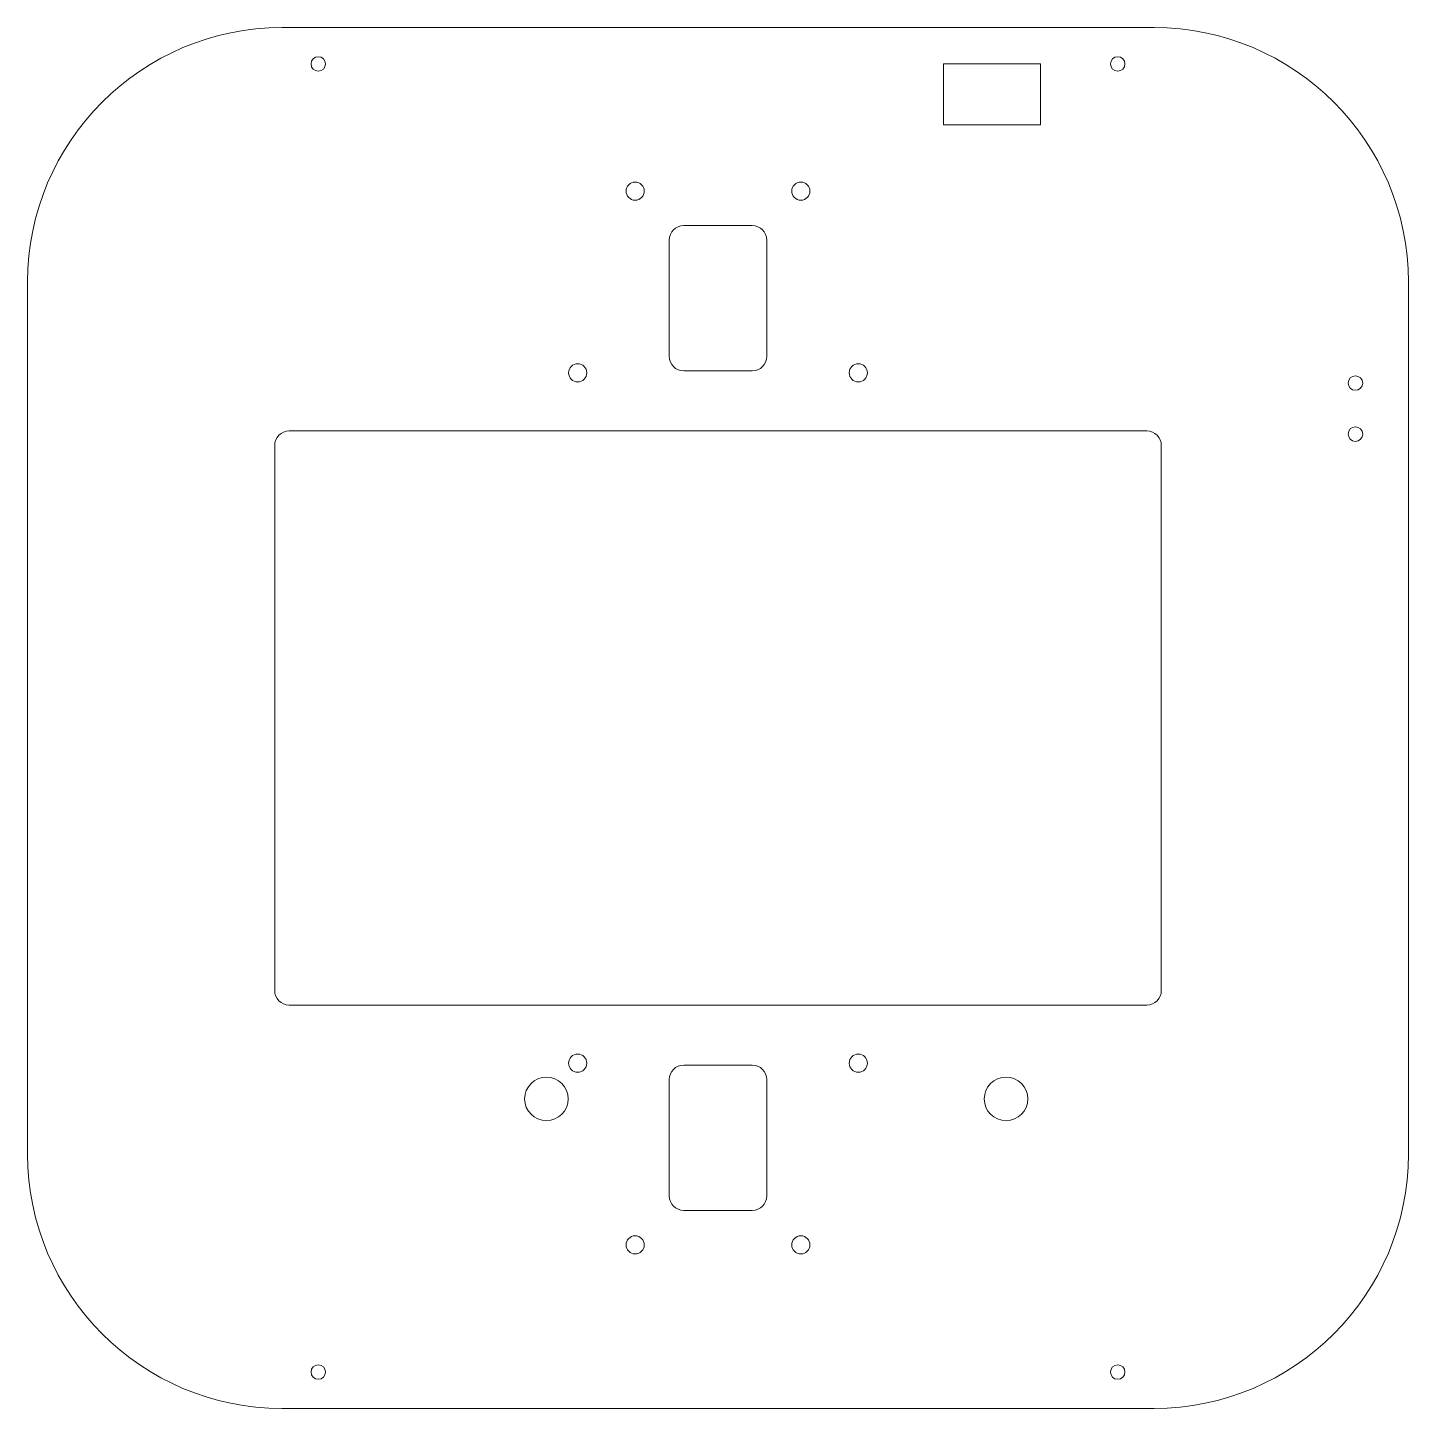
# Model space of a CAD drawing. Header units: millimetres. Extents: x -95 to 95, y -95 to 95.
import ezdxf

# ---------------------------------------------------------------- set-up
doc = ezdxf.new("R2010")
doc.units = ezdxf.units.MM

msp = doc.modelspace()

# ---------------------------------------------------------------- linework, layer by layer
at = {"color": 7, "linetype": 'Continuous', "lineweight": 15}
for p, q in [((60, 95), (-60, 95)), ((44.39, 90), (31.04, 90)), ((31.04, 81.6), (31.04, 90)), ((44.39, 81.6), (44.39, 90)), ((44.39, 81.6), (31.04, 81.6)), ((4.71, 67.76), (-4.71, 67.76)), ((-6.71, 65.76), (-6.71, 49.76)), ((6.71, 49.76), (6.71, 65.76)), ((-95, 60), (-95, -60)), ((95, -60), (95, 60)), ((-4.71, 47.76), (4.71, 47.76)), ((59, 39.5), (-59, 39.5)), ((-61, 37.5), (-61, -37.5)), ((61, -37.5), (61, 37.5)), ((-59, -39.5), (59, -39.5)), ((4.71, -47.76), (-4.71, -47.76)), ((-6.71, -49.76), (-6.71, -65.76)), ((6.71, -65.76), (6.71, -49.76)), ((-4.71, -67.76), (4.71, -67.76)), ((-60, -95), (60, -95))]:
    msp.add_line(p, q, dxfattribs=at)
for centre, radius in [((-55, 90), 1), ((55, 90), 1), ((-11.4, 72.5), 1.25), ((11.4, 72.5), 1.25), ((-19.3, 47.5), 1.25), ((19.3, 47.5), 1.25), ((87.71, 46.09), 1), ((87.71, 39.07), 1), ((-19.3, -47.5), 1.25), ((19.3, -47.5), 1.25), ((-23.61, -52.41), 3), ((39.64, -52.41), 3), ((-11.4, -72.5), 1.25), ((11.4, -72.5), 1.25), ((-55, -90), 1), ((55, -90), 1)]:
    msp.add_circle(centre, radius, dxfattribs=at)
for centre, radius, start, end in [((-60, 60), 35, 90, 180), ((60, 60), 35, 0, 90), ((-4.71, 65.76), 2, 90, 180), ((4.71, 65.76), 2, 0, 90), ((-4.71, 49.76), 2, 180, 270), ((4.71, 49.76), 2, 270, 0), ((-59, 37.5), 2, 90, 180), ((59, 37.5), 2, 0, 90), ((-59, -37.5), 2, 180, 270), ((59, -37.5), 2, 270, 0), ((-4.71, -49.76), 2, 90, 180), ((4.71, -49.76), 2, 0, 90), ((-60, -60), 35, 180, 270), ((60, -60), 35, 270, 0), ((-4.71, -65.76), 2, 180, 270), ((4.71, -65.76), 2, 270, 0)]:
    msp.add_arc(centre, radius, start, end, dxfattribs=at)

doc.saveas('drawing.dxf')
